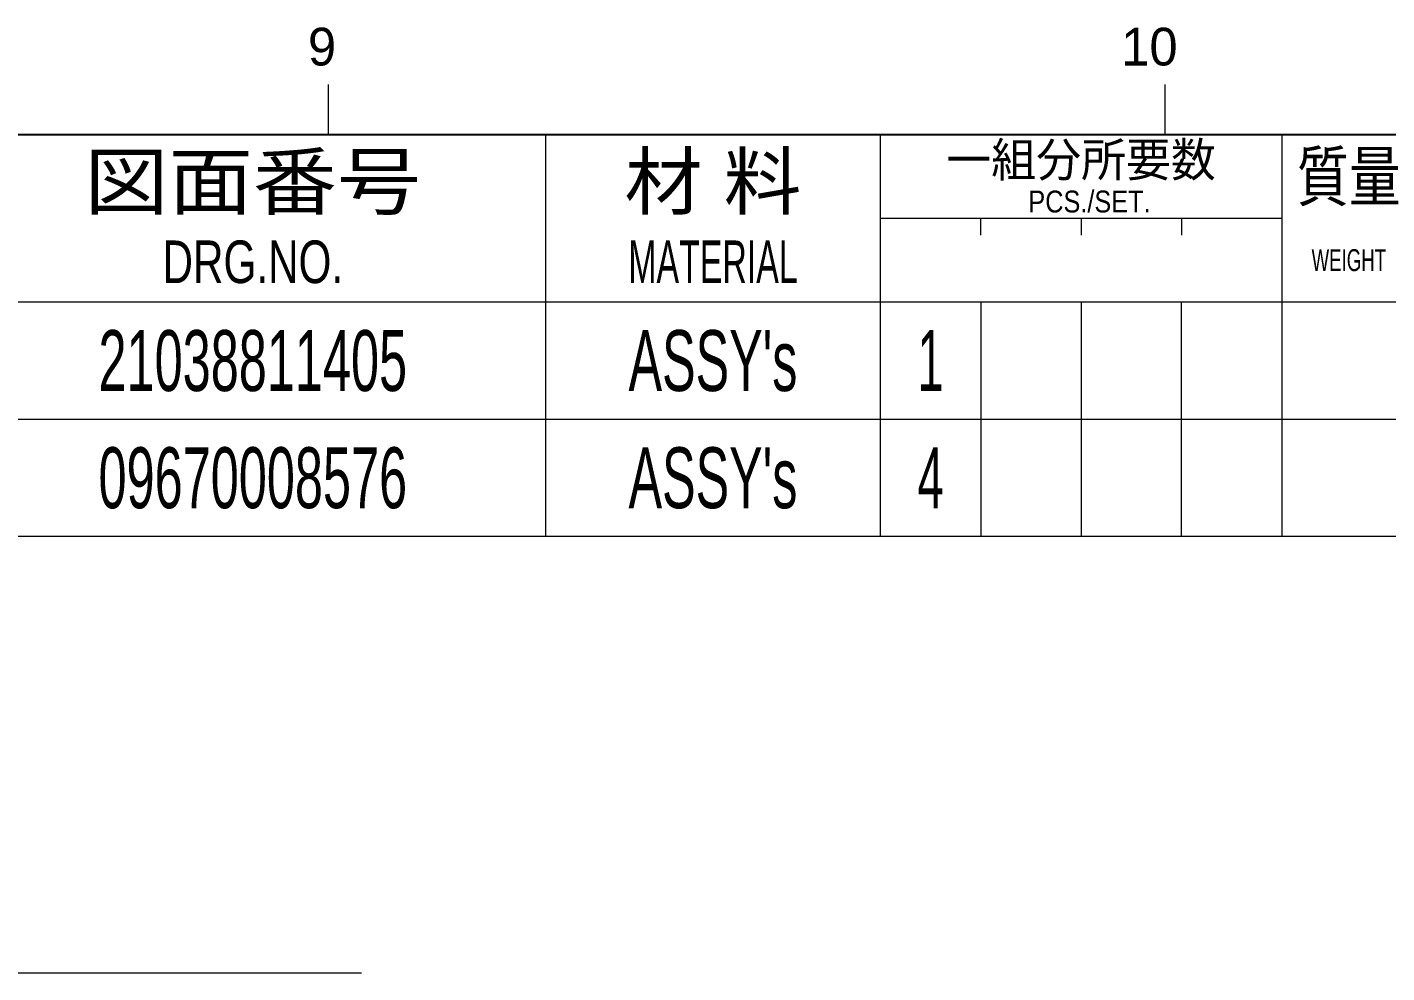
# Model space of a CAD drawing. Header units: millimetres. Extents: x 7 to 587, y 2 to 418.
# Drawn here: x 465 to 546.3, y 359.9 to 416.4 of the extents above; entities that cross this region are included whole.
import ezdxf
from ezdxf.enums import TextEntityAlignment as Align

# ---------------------------------------------------------------- set-up
doc = ezdxf.new("R2010")
doc.units = ezdxf.units.MM
for name, color, linetype in [('GR01_01', 7, 'Continuous'), ('図面枠C7M', 7, 'Continuous'), ('表題、部品表_01', 7, 'Continuous'), ('表題、部品表_02', 7, 'Continuous'), ('表題、部品表_03', 7, 'Continuous')]:
    doc.layers.add(name, color=color, linetype=linetype)
doc.styles.add('HG丸ｺﾞｼｯｸM-PRO', font='')
doc.styles.get('HG丸ｺﾞｼｯｸM-PRO').set_extended_font_data('HG丸ｺﾞｼｯｸM-PRO')

# ---------------------------------------------------------------- blocks, each defined once
blk = doc.blocks.new('BLKF023')
at = {"layer": '図面枠C7M', "color": 4, "linetype": 'Continuous', "lineweight": 13}
for p, q in [((483, 413), (483, 410)), ((533, 413), (533, 410))]:
    blk.add_line(p, q, dxfattribs=at)
at = {"layer": '図面枠C7M', "color": 2, "linetype": 'Continuous', "lineweight": 25}
blk.add_line((33, 410), (587, 410), dxfattribs=at)
at = {"layer": '図面枠C7M', "color": 4, "linetype": 'Continuous', "lineweight": 13, "style": 'HG丸ｺﾞｼｯｸM-PRO', "width": 1.003994}
for s, height, p in [('9', 2.255, (481.795, 413.45)), ('10', 2.2545, (530.4, 413.45))]:
    blk.add_text(s, height=height, dxfattribs=at).set_placement(p, align=Align.BOTTOM_LEFT)
blk = doc.blocks.new('BLKF029')
at = {"layer": '表題、部品表_01', "color": 4, "linetype": 'Continuous', "lineweight": 13}
for p, q in [((408.5, 410), (587, 410)), ((496, 410), (496, 400)), ((516, 410), (516, 400)), ((540, 410), (540, 400)), ((516, 405), (540, 405)), ((522, 404), (522, 405)), ((528, 405), (528, 404)), ((534, 405), (534, 404)), ((408.5, 400), (587, 400))]:
    blk.add_line(p, q, dxfattribs=at)
at = {"layer": '表題、部品表_01', "color": 3, "linetype": 'Continuous', "lineweight": 35, "style": 'HG丸ｺﾞｼｯｸM-PRO'}
for s, height, width, p in [('一組分所要数', 2.0364, 0.966638, (528, 408.5)), ('図面番号', 3.2727, 1.127518, (478.5, 407.2)), ('材 料', 3.2727, 1.042439, (506, 407.2)), ('質量', 2.9091, 0.781842, (544, 407.5)), ('PCS./SET.', 1.3091, 0.862935, (528.5, 406)), ('DRG.NO.', 2.5455, 0.741189, (478.5, 402.4)), ('MATERIAL', 2.5455, 0.594756, (506, 402.4)), ('WEIGHT', 1.3091, 0.635507, (544, 402.5))]:
    blk.add_text(s, height=height, dxfattribs=dict(at, width=width)).set_placement(p, align=Align.MIDDLE_CENTER)
blk = doc.blocks.new('BLKF028')
at = {"layer": '表題、部品表_01', "color": 3, "linetype": 'Continuous', "lineweight": 13}
blk.add_blockref('BLKF029', (0, 0), dxfattribs=at)
blk = doc.blocks.new('BLKF030')
at = {"layer": '表題、部品表_02', "color": 4, "linetype": 'Continuous', "lineweight": 13}
for p, q in [((408.5, 400), (587, 400)), ((496, 400), (496, 393)), ((516, 400), (516, 393)), ((522, 400), (522, 393)), ((528, 400), (528, 393)), ((534, 393), (534, 400)), ((540, 400), (540, 393)), ((408.5, 393), (587, 393))]:
    blk.add_line(p, q, dxfattribs=at)
blk = doc.blocks.new('BLKF032')
at = {"layer": '表題、部品表_02', "color": 4, "linetype": 'Continuous', "lineweight": 13}
for p, q in [((408.5, 393), (587, 393)), ((496, 393), (496, 386)), ((516, 393), (516, 386)), ((522, 393), (522, 386)), ((528, 393), (528, 386)), ((534, 386), (534, 393)), ((540, 393), (540, 386)), ((408.5, 386), (587, 386))]:
    blk.add_line(p, q, dxfattribs=at)

msp = doc.modelspace()

# ---------------------------------------------------------------- linework, layer by layer
at = {"layer": 'GR01_01', "color": 3, "linetype": 'Continuous', "lineweight": 13}
msp.add_line((429.984, 359.926), (485, 359.926), dxfattribs=at)

# ---------------------------------------------------------------- block references
at = {"layer": '図面枠C7M', "color": 4, "linetype": 'Continuous', "lineweight": 13}
msp.add_blockref('BLKF023', (0, 0), dxfattribs=at)
at = {"layer": '表題、部品表_01', "color": 3, "linetype": 'Continuous', "lineweight": 13}
msp.add_blockref('BLKF028', (0, 0), dxfattribs=at)
at = {"layer": '表題、部品表_02', "color": 4, "linetype": 'Continuous', "lineweight": 13}
for name in ['BLKF030', 'BLKF032']:
    msp.add_blockref(name, (0, 0), dxfattribs=at)

# ---------------------------------------------------------------- texts
at = {"layer": '表題、部品表_03', "color": 3, "linetype": 'Continuous', "lineweight": 35, "style": 'HG丸ｺﾞｼｯｸM-PRO'}
for s, height, width, p in [('21038811405', 3.63636, 0.619953, (478.5, 396.5)), ("ASSY's", 3.6364, 0.617769, (506, 396.5)), ('1', 3.636, 0.576062, (519, 396.5)), ('09670008576', 3.63636, 0.619953, (478.5, 389.5)), ("ASSY's", 3.6364, 0.617769, (506, 389.5)), ('4', 3.636, 0.576062, (519, 389.5))]:
    msp.add_text(s, height=height, dxfattribs=dict(at, width=width)).set_placement(p, align=Align.MIDDLE_CENTER)

doc.saveas('drawing.dxf')
